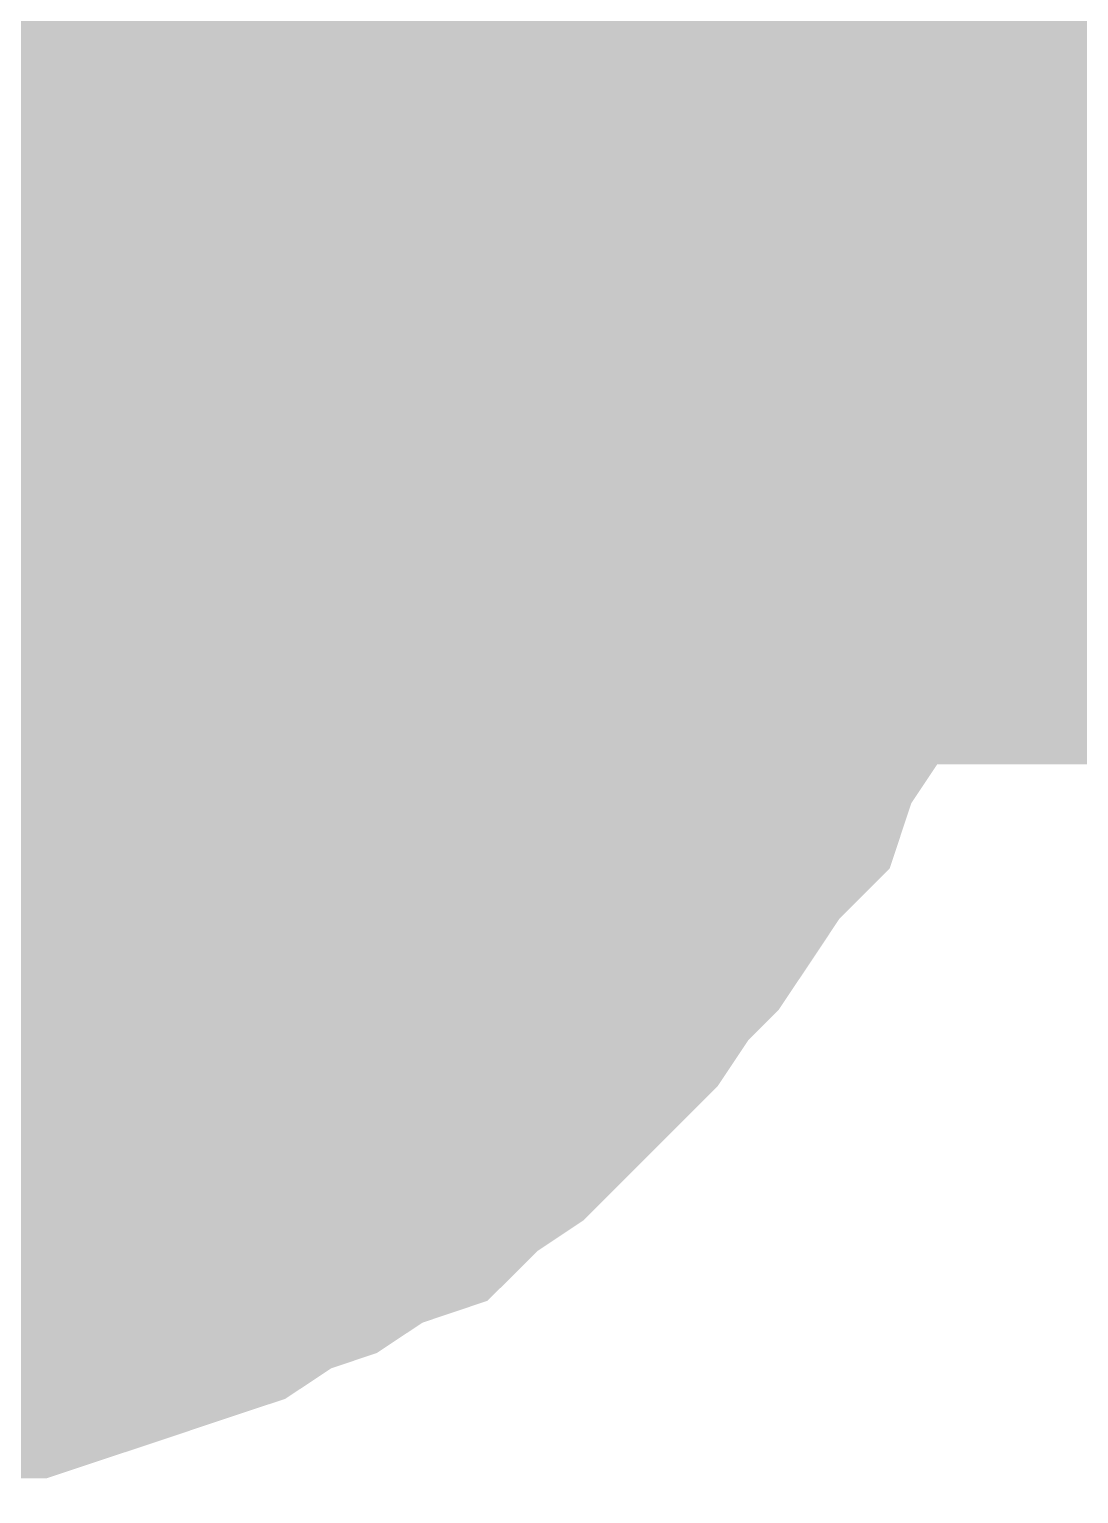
# Model space of a CAD drawing. Header units: inches. Extents: x 0 to 841, y 0 to 594.
# Drawn here: x 147.694 to 148.47, y 519.084 to 520.166 of the extents above; entities that cross this region are included whole.
import ezdxf

# ---------------------------------------------------------------- set-up
doc = ezdxf.new("R2010")
doc.units = ezdxf.units.IN
doc.layers.add('Sheet', color=255, linetype='Continuous')

msp = doc.modelspace()

# ---------------------------------------------------------------- linework, layer by layer
at = {"layer": 'Sheet'}
for points in [[(147.5253, 537.4927, 0.7493, 0.7493, 0), (147.5253, 532.4956, 0.7493, 0.7493, 0), (147.5253, 519.9971, 0.7493, 0.7493, 0)], [(147.9184, 520.3227, 0.2997, 0.2997, 0), (147.9296, 520.3003, 0.2997, 0.2997, 0), (147.9408, 520.2778, 0.2997, 0.2997, 0), (147.9633, 520.2553, 0.2997, 0.2997, 0), (147.9745, 520.2441, 0.2997, 0.2997, 0), (147.9857, 520.2216, 0.2997, 0.2997, 0), (147.9857, 520.1992, 0.2997, 0.2997, 0), (147.997, 520.1767, 0.2997, 0.2997, 0), (148.0082, 520.143, 0.2997, 0.2997, 0), (148.0194, 520.1206, 0.2997, 0.2997, 0), (148.0194, 520.0981, 0.2997, 0.2997, 0), (148.0194, 520.0757, 0.2997, 0.2997, 0), (148.0306, 520.0532, 0.2997, 0.2997, 0), (148.0306, 520.0195, 0.2997, 0.2997, 0), (148.0306, 519.9971, 0.2997, 0.2997, 0)], [(147.9184, 520.3227, 0.2997, 0.2997, 0), (147.9296, 520.3003, 0.2997, 0.2997, 0), (147.9408, 520.2778, 0.2997, 0.2997, 0), (147.9633, 520.2553, 0.2997, 0.2997, 0), (147.9745, 520.2441, 0.2997, 0.2997, 0), (147.9857, 520.2216, 0.2997, 0.2997, 0), (147.9857, 520.1992, 0.2997, 0.2997, 0), (147.997, 520.1767, 0.2997, 0.2997, 0), (148.0082, 520.143, 0.2997, 0.2997, 0), (148.0194, 520.1206, 0.2997, 0.2997, 0), (148.0194, 520.0981, 0.2997, 0.2997, 0), (148.0194, 520.0757, 0.2997, 0.2997, 0), (148.0306, 520.0532, 0.2997, 0.2997, 0), (148.0306, 520.0195, 0.2997, 0.2997, 0), (148.0306, 519.9971, 0.2997, 0.2997, 0)], [(147.9184, 520.3227, 0.2997, 0.2997, 0), (147.9296, 520.3003, 0.2997, 0.2997, 0), (147.9408, 520.2778, 0.2997, 0.2997, 0), (147.9633, 520.2553, 0.2997, 0.2997, 0), (147.9745, 520.2441, 0.2997, 0.2997, 0), (147.9857, 520.2216, 0.2997, 0.2997, 0), (147.9857, 520.1992, 0.2997, 0.2997, 0), (147.997, 520.1767, 0.2997, 0.2997, 0), (148.0082, 520.143, 0.2997, 0.2997, 0), (148.0194, 520.1206, 0.2997, 0.2997, 0), (148.0194, 520.0981, 0.2997, 0.2997, 0), (148.0194, 520.0757, 0.2997, 0.2997, 0), (148.0306, 520.0532, 0.2997, 0.2997, 0), (148.0306, 520.0195, 0.2997, 0.2997, 0), (148.0306, 519.9971, 0.2997, 0.2997, 0)], [(148.2103, 520.3227, 0.2997, 0.2997, 0), (148.2328, 520.289, 0.2997, 0.2997, 0), (148.244, 520.2553, 0.2997, 0.2997, 0), (148.2552, 520.2216, 0.2997, 0.2997, 0), (148.2664, 520.188, 0.2997, 0.2997, 0), (148.2777, 520.1543, 0.2997, 0.2997, 0), (148.2777, 520.1093, 0.2997, 0.2997, 0), (148.2889, 520.0757, 0.2997, 0.2997, 0), (148.2889, 520.0307, 0.2997, 0.2997, 0), (148.2889, 519.9971, 0.2997, 0.2997, 0)], [(148.2103, 520.3227, 0.2997, 0.2997, 0), (148.2328, 520.289, 0.2997, 0.2997, 0), (148.244, 520.2553, 0.2997, 0.2997, 0), (148.2552, 520.2216, 0.2997, 0.2997, 0), (148.2664, 520.188, 0.2997, 0.2997, 0), (148.2777, 520.1543, 0.2997, 0.2997, 0), (148.2777, 520.1093, 0.2997, 0.2997, 0), (148.2889, 520.0757, 0.2997, 0.2997, 0), (148.2889, 520.0307, 0.2997, 0.2997, 0), (148.2889, 519.9971, 0.2997, 0.2997, 0)], [(148.2103, 520.3227, 0.2997, 0.2997, 0), (148.2328, 520.289, 0.2997, 0.2997, 0), (148.244, 520.2553, 0.2997, 0.2997, 0), (148.2552, 520.2216, 0.2997, 0.2997, 0), (148.2664, 520.188, 0.2997, 0.2997, 0), (148.2777, 520.1543, 0.2997, 0.2997, 0), (148.2777, 520.1093, 0.2997, 0.2997, 0), (148.2889, 520.0757, 0.2997, 0.2997, 0), (148.2889, 520.0307, 0.2997, 0.2997, 0), (148.2889, 519.9971, 0.2997, 0.2997, 0)], [(148.2103, 520.3227, 0.2997, 0.2997, 0), (148.2328, 520.289, 0.2997, 0.2997, 0), (148.244, 520.2553, 0.2997, 0.2997, 0), (148.2552, 520.2216, 0.2997, 0.2997, 0), (148.2664, 520.188, 0.2997, 0.2997, 0), (148.2777, 520.1543, 0.2997, 0.2997, 0), (148.2777, 520.1093, 0.2997, 0.2997, 0), (148.2889, 520.0757, 0.2997, 0.2997, 0), (148.2889, 520.0307, 0.2997, 0.2997, 0), (148.2889, 519.9971, 0.2997, 0.2997, 0)], [(142.5173, 519.9971, 0.7493, 0.7493, 0), (147.5253, 519.9971, 0.7493, 0.7493, 0)], [(155.0262, 519.9971, 0.7493, 0.7493, 0), (147.5253, 519.9971, 0.7493, 0.7493, 0)], [(147.9857, 520.2216, 0.0991, 0.0991, 0), (147.9857, 520.1992, 0.0991, 0.0991, 0), (147.997, 520.1767, 0.0991, 0.0991, 0), (148.0082, 520.143, 0.0991, 0.0991, 0), (148.0194, 520.1206, 0.0991, 0.0991, 0), (148.0194, 520.0981, 0.0991, 0.0991, 0), (148.0194, 520.0757, 0.0991, 0.0991, 0), (148.0306, 520.0532, 0.0991, 0.0991, 0), (148.0306, 520.0195, 0.0991, 0.0991, 0), (148.0306, 519.9971, 0.0991, 0.0991, 0)], [(147.9857, 520.2216, 0.0991, 0.0991, 0), (147.9857, 520.1992, 0.0991, 0.0991, 0), (147.997, 520.1767, 0.0991, 0.0991, 0), (148.0082, 520.143, 0.0991, 0.0991, 0), (148.0194, 520.1206, 0.0991, 0.0991, 0), (148.0194, 520.0981, 0.0991, 0.0991, 0), (148.0194, 520.0757, 0.0991, 0.0991, 0), (148.0306, 520.0532, 0.0991, 0.0991, 0), (148.0306, 520.0195, 0.0991, 0.0991, 0), (148.0306, 519.9971, 0.0991, 0.0991, 0)], [(147.9857, 520.2216, 0.0991, 0.0991, 0), (147.9857, 520.1992, 0.0991, 0.0991, 0), (147.997, 520.1767, 0.0991, 0.0991, 0), (148.0082, 520.143, 0.0991, 0.0991, 0), (148.0194, 520.1206, 0.0991, 0.0991, 0), (148.0194, 520.0981, 0.0991, 0.0991, 0), (148.0194, 520.0757, 0.0991, 0.0991, 0), (148.0306, 520.0532, 0.0991, 0.0991, 0), (148.0306, 520.0195, 0.0991, 0.0991, 0), (148.0306, 519.9971, 0.0991, 0.0991, 0)], [(148.2552, 520.2216, 0.0991, 0.0991, 0), (148.2664, 520.188, 0.0991, 0.0991, 0), (148.2777, 520.1543, 0.0991, 0.0991, 0), (148.2777, 520.1093, 0.0991, 0.0991, 0), (148.2889, 520.0757, 0.0991, 0.0991, 0), (148.2889, 520.0307, 0.0991, 0.0991, 0), (148.2889, 519.9971, 0.0991, 0.0991, 0)], [(148.2552, 520.2216, 0.0991, 0.0991, 0), (148.2664, 520.188, 0.0991, 0.0991, 0), (148.2777, 520.1543, 0.0991, 0.0991, 0), (148.2777, 520.1093, 0.0991, 0.0991, 0), (148.2889, 520.0757, 0.0991, 0.0991, 0), (148.2889, 520.0307, 0.0991, 0.0991, 0), (148.2889, 519.9971, 0.0991, 0.0991, 0)], [(148.2552, 520.2216, 0.0991, 0.0991, 0), (148.2664, 520.188, 0.0991, 0.0991, 0), (148.2777, 520.1543, 0.0991, 0.0991, 0), (148.2777, 520.1093, 0.0991, 0.0991, 0), (148.2889, 520.0757, 0.0991, 0.0991, 0), (148.2889, 520.0307, 0.0991, 0.0991, 0), (148.2889, 519.9971, 0.0991, 0.0991, 0)], [(148.2552, 520.2216, 0.0991, 0.0991, 0), (148.2664, 520.188, 0.0991, 0.0991, 0), (148.2777, 520.1543, 0.0991, 0.0991, 0), (148.2777, 520.1093, 0.0991, 0.0991, 0), (148.2889, 520.0757, 0.0991, 0.0991, 0), (148.2889, 520.0307, 0.0991, 0.0991, 0), (148.2889, 519.9971, 0.0991, 0.0991, 0)], [(148.2889, 519.9971, 0.2997, 0.2997, 0), (148.2889, 519.9521, 0.2997, 0.2997, 0), (148.2889, 519.9184, 0.2997, 0.2997, 0), (148.2777, 519.8848, 0.2997, 0.2997, 0), (148.2777, 519.8398, 0.2997, 0.2997, 0), (148.2664, 519.8061, 0.2997, 0.2997, 0), (148.2552, 519.7725, 0.2997, 0.2997, 0), (148.244, 519.7275, 0.2997, 0.2997, 0), (148.2328, 519.6939, 0.2997, 0.2997, 0), (148.2103, 519.6602, 0.2997, 0.2997, 0), (148.1991, 519.6265, 0.2997, 0.2997, 0), (148.1766, 519.604, 0.2997, 0.2997, 0), (148.1542, 519.5703, 0.2997, 0.2997, 0), (148.1317, 519.5366, 0.2997, 0.2997, 0), (148.1092, 519.5142, 0.2997, 0.2997, 0), (148.0868, 519.4805, 0.2997, 0.2997, 0), (148.0643, 519.458, 0.2997, 0.2997, 0), (148.0419, 519.4356, 0.2997, 0.2997, 0), (148.0082, 519.4019, 0.2997, 0.2997, 0), (147.9745, 519.3794, 0.2997, 0.2997, 0), (147.952, 519.357, 0.2997, 0.2997, 0), (147.9184, 519.3457, 0.2997, 0.2997, 0), (147.8847, 519.3233, 0.2997, 0.2997, 0), (147.851, 519.312, 0.2997, 0.2997, 0), (147.8173, 519.2896, 0.2997, 0.2997, 0), (147.7836, 519.2784, 0.2997, 0.2997, 0), (147.7499, 519.2671, 0.2997, 0.2997, 0), (147.7162, 519.2559, 0.2997, 0.2997, 0), (147.6825, 519.2447, 0.2997, 0.2997, 0), (147.6376, 519.2447, 0.2997, 0.2997, 0), (147.6039, 519.2334, 0.2997, 0.2997, 0), (147.559, 519.2334, 0.2997, 0.2997, 0), (147.5253, 519.2334, 0.2997, 0.2997, 0)], [(148.2889, 519.9971, 0.2997, 0.2997, 0), (148.2889, 519.9521, 0.2997, 0.2997, 0), (148.2889, 519.9184, 0.2997, 0.2997, 0), (148.2777, 519.8848, 0.2997, 0.2997, 0), (148.2777, 519.8398, 0.2997, 0.2997, 0), (148.2664, 519.8061, 0.2997, 0.2997, 0), (148.2552, 519.7725, 0.2997, 0.2997, 0), (148.244, 519.7275, 0.2997, 0.2997, 0), (148.2328, 519.6939, 0.2997, 0.2997, 0), (148.2103, 519.6602, 0.2997, 0.2997, 0), (148.1991, 519.6265, 0.2997, 0.2997, 0), (148.1766, 519.604, 0.2997, 0.2997, 0), (148.1542, 519.5703, 0.2997, 0.2997, 0), (148.1317, 519.5366, 0.2997, 0.2997, 0), (148.1092, 519.5142, 0.2997, 0.2997, 0), (148.0868, 519.4805, 0.2997, 0.2997, 0), (148.0643, 519.458, 0.2997, 0.2997, 0), (148.0419, 519.4356, 0.2997, 0.2997, 0), (148.0082, 519.4019, 0.2997, 0.2997, 0), (147.9745, 519.3794, 0.2997, 0.2997, 0), (147.952, 519.357, 0.2997, 0.2997, 0), (147.9184, 519.3457, 0.2997, 0.2997, 0), (147.8847, 519.3233, 0.2997, 0.2997, 0), (147.851, 519.312, 0.2997, 0.2997, 0), (147.8173, 519.2896, 0.2997, 0.2997, 0), (147.7836, 519.2784, 0.2997, 0.2997, 0), (147.7499, 519.2671, 0.2997, 0.2997, 0), (147.7162, 519.2559, 0.2997, 0.2997, 0), (147.6825, 519.2447, 0.2997, 0.2997, 0), (147.6376, 519.2447, 0.2997, 0.2997, 0), (147.6039, 519.2334, 0.2997, 0.2997, 0), (147.559, 519.2334, 0.2997, 0.2997, 0), (147.5253, 519.2334, 0.2997, 0.2997, 0)], [(148.2889, 519.9971, 0.2997, 0.2997, 0), (148.2889, 519.9521, 0.2997, 0.2997, 0), (148.2889, 519.9184, 0.2997, 0.2997, 0), (148.2777, 519.8848, 0.2997, 0.2997, 0), (148.2777, 519.8398, 0.2997, 0.2997, 0), (148.2664, 519.8061, 0.2997, 0.2997, 0), (148.2552, 519.7725, 0.2997, 0.2997, 0), (148.244, 519.7275, 0.2997, 0.2997, 0), (148.2328, 519.6939, 0.2997, 0.2997, 0), (148.2103, 519.6602, 0.2997, 0.2997, 0), (148.1991, 519.6265, 0.2997, 0.2997, 0), (148.1766, 519.604, 0.2997, 0.2997, 0), (148.1542, 519.5703, 0.2997, 0.2997, 0), (148.1317, 519.5366, 0.2997, 0.2997, 0), (148.1092, 519.5142, 0.2997, 0.2997, 0), (148.0868, 519.4805, 0.2997, 0.2997, 0), (148.0643, 519.458, 0.2997, 0.2997, 0), (148.0419, 519.4356, 0.2997, 0.2997, 0), (148.0082, 519.4019, 0.2997, 0.2997, 0), (147.9745, 519.3794, 0.2997, 0.2997, 0), (147.952, 519.357, 0.2997, 0.2997, 0), (147.9184, 519.3457, 0.2997, 0.2997, 0), (147.8847, 519.3233, 0.2997, 0.2997, 0), (147.851, 519.312, 0.2997, 0.2997, 0), (147.8173, 519.2896, 0.2997, 0.2997, 0), (147.7836, 519.2784, 0.2997, 0.2997, 0), (147.7499, 519.2671, 0.2997, 0.2997, 0), (147.7162, 519.2559, 0.2997, 0.2997, 0), (147.6825, 519.2447, 0.2997, 0.2997, 0), (147.6376, 519.2447, 0.2997, 0.2997, 0), (147.6039, 519.2334, 0.2997, 0.2997, 0), (147.559, 519.2334, 0.2997, 0.2997, 0), (147.5253, 519.2334, 0.2997, 0.2997, 0)], [(148.2889, 519.9971, 0.2997, 0.2997, 0), (148.2889, 519.9521, 0.2997, 0.2997, 0), (148.2889, 519.9184, 0.2997, 0.2997, 0), (148.2777, 519.8848, 0.2997, 0.2997, 0), (148.2777, 519.8398, 0.2997, 0.2997, 0), (148.2664, 519.8061, 0.2997, 0.2997, 0), (148.2552, 519.7725, 0.2997, 0.2997, 0), (148.244, 519.7275, 0.2997, 0.2997, 0), (148.2328, 519.6939, 0.2997, 0.2997, 0), (148.2103, 519.6602, 0.2997, 0.2997, 0), (148.1991, 519.6265, 0.2997, 0.2997, 0), (148.1766, 519.604, 0.2997, 0.2997, 0), (148.1542, 519.5703, 0.2997, 0.2997, 0), (148.1317, 519.5366, 0.2997, 0.2997, 0), (148.1092, 519.5142, 0.2997, 0.2997, 0), (148.0868, 519.4805, 0.2997, 0.2997, 0), (148.0643, 519.458, 0.2997, 0.2997, 0), (148.0419, 519.4356, 0.2997, 0.2997, 0), (148.0082, 519.4019, 0.2997, 0.2997, 0), (147.9745, 519.3794, 0.2997, 0.2997, 0), (147.952, 519.357, 0.2997, 0.2997, 0), (147.9184, 519.3457, 0.2997, 0.2997, 0), (147.8847, 519.3233, 0.2997, 0.2997, 0), (147.851, 519.312, 0.2997, 0.2997, 0), (147.8173, 519.2896, 0.2997, 0.2997, 0), (147.7836, 519.2784, 0.2997, 0.2997, 0), (147.7499, 519.2671, 0.2997, 0.2997, 0), (147.7162, 519.2559, 0.2997, 0.2997, 0), (147.6825, 519.2447, 0.2997, 0.2997, 0), (147.6376, 519.2447, 0.2997, 0.2997, 0), (147.6039, 519.2334, 0.2997, 0.2997, 0), (147.559, 519.2334, 0.2997, 0.2997, 0), (147.5253, 519.2334, 0.2997, 0.2997, 0)], [(148.0306, 519.9971, 0.2997, 0.2997, 0), (148.0306, 519.9746, 0.2997, 0.2997, 0), (148.0306, 519.9409, 0.2997, 0.2997, 0), (148.0194, 519.9184, 0.2997, 0.2997, 0), (148.0194, 519.896, 0.2997, 0.2997, 0), (148.0194, 519.8735, 0.2997, 0.2997, 0), (148.0082, 519.8511, 0.2997, 0.2997, 0), (147.997, 519.8174, 0.2997, 0.2997, 0), (147.9857, 519.7949, 0.2997, 0.2997, 0), (147.9857, 519.7725, 0.2997, 0.2997, 0), (147.9745, 519.75, 0.2997, 0.2997, 0), (147.9633, 519.7388, 0.2997, 0.2997, 0), (147.9408, 519.7163, 0.2997, 0.2997, 0), (147.9296, 519.6939, 0.2997, 0.2997, 0), (147.9184, 519.6714, 0.2997, 0.2997, 0), (147.8959, 519.6602, 0.2997, 0.2997, 0), (147.8847, 519.6377, 0.2997, 0.2997, 0), (147.8622, 519.6265, 0.2997, 0.2997, 0), (147.851, 519.604, 0.2997, 0.2997, 0), (147.8285, 519.5928, 0.2997, 0.2997, 0), (147.8061, 519.5816, 0.2997, 0.2997, 0), (147.7836, 519.5591, 0.2997, 0.2997, 0), (147.7724, 519.5479, 0.2997, 0.2997, 0), (147.7499, 519.5366, 0.2997, 0.2997, 0), (147.7275, 519.5366, 0.2997, 0.2997, 0), (147.705, 519.5254, 0.2997, 0.2997, 0), (147.6713, 519.5142, 0.2997, 0.2997, 0), (147.6489, 519.5029, 0.2997, 0.2997, 0), (147.6264, 519.5029, 0.2997, 0.2997, 0), (147.6039, 519.5029, 0.2997, 0.2997, 0), (147.5815, 519.4917, 0.2997, 0.2997, 0), (147.5478, 519.4917, 0.2997, 0.2997, 0), (147.5253, 519.4917, 0.2997, 0.2997, 0)], [(148.0306, 519.9971, 0.2997, 0.2997, 0), (148.0306, 519.9746, 0.2997, 0.2997, 0), (148.0306, 519.9409, 0.2997, 0.2997, 0), (148.0194, 519.9184, 0.2997, 0.2997, 0), (148.0194, 519.896, 0.2997, 0.2997, 0), (148.0194, 519.8735, 0.2997, 0.2997, 0), (148.0082, 519.8511, 0.2997, 0.2997, 0), (147.997, 519.8174, 0.2997, 0.2997, 0), (147.9857, 519.7949, 0.2997, 0.2997, 0), (147.9857, 519.7725, 0.2997, 0.2997, 0), (147.9745, 519.75, 0.2997, 0.2997, 0), (147.9633, 519.7388, 0.2997, 0.2997, 0), (147.9408, 519.7163, 0.2997, 0.2997, 0), (147.9296, 519.6939, 0.2997, 0.2997, 0), (147.9184, 519.6714, 0.2997, 0.2997, 0), (147.8959, 519.6602, 0.2997, 0.2997, 0), (147.8847, 519.6377, 0.2997, 0.2997, 0), (147.8622, 519.6265, 0.2997, 0.2997, 0), (147.851, 519.604, 0.2997, 0.2997, 0), (147.8285, 519.5928, 0.2997, 0.2997, 0), (147.8061, 519.5816, 0.2997, 0.2997, 0), (147.7836, 519.5591, 0.2997, 0.2997, 0), (147.7724, 519.5479, 0.2997, 0.2997, 0), (147.7499, 519.5366, 0.2997, 0.2997, 0), (147.7275, 519.5366, 0.2997, 0.2997, 0), (147.705, 519.5254, 0.2997, 0.2997, 0), (147.6713, 519.5142, 0.2997, 0.2997, 0), (147.6489, 519.5029, 0.2997, 0.2997, 0), (147.6264, 519.5029, 0.2997, 0.2997, 0), (147.6039, 519.5029, 0.2997, 0.2997, 0), (147.5815, 519.4917, 0.2997, 0.2997, 0), (147.5478, 519.4917, 0.2997, 0.2997, 0), (147.5253, 519.4917, 0.2997, 0.2997, 0)], [(148.0306, 519.9971, 0.2997, 0.2997, 0), (148.0306, 519.9746, 0.2997, 0.2997, 0), (148.0306, 519.9409, 0.2997, 0.2997, 0), (148.0194, 519.9184, 0.2997, 0.2997, 0), (148.0194, 519.896, 0.2997, 0.2997, 0), (148.0194, 519.8735, 0.2997, 0.2997, 0), (148.0082, 519.8511, 0.2997, 0.2997, 0), (147.997, 519.8174, 0.2997, 0.2997, 0), (147.9857, 519.7949, 0.2997, 0.2997, 0), (147.9857, 519.7725, 0.2997, 0.2997, 0), (147.9745, 519.75, 0.2997, 0.2997, 0), (147.9633, 519.7388, 0.2997, 0.2997, 0), (147.9408, 519.7163, 0.2997, 0.2997, 0), (147.9296, 519.6939, 0.2997, 0.2997, 0), (147.9184, 519.6714, 0.2997, 0.2997, 0), (147.8959, 519.6602, 0.2997, 0.2997, 0), (147.8847, 519.6377, 0.2997, 0.2997, 0), (147.8622, 519.6265, 0.2997, 0.2997, 0), (147.851, 519.604, 0.2997, 0.2997, 0), (147.8285, 519.5928, 0.2997, 0.2997, 0), (147.8061, 519.5816, 0.2997, 0.2997, 0), (147.7836, 519.5591, 0.2997, 0.2997, 0), (147.7724, 519.5479, 0.2997, 0.2997, 0), (147.7499, 519.5366, 0.2997, 0.2997, 0), (147.7275, 519.5366, 0.2997, 0.2997, 0), (147.705, 519.5254, 0.2997, 0.2997, 0), (147.6713, 519.5142, 0.2997, 0.2997, 0), (147.6489, 519.5029, 0.2997, 0.2997, 0), (147.6264, 519.5029, 0.2997, 0.2997, 0), (147.6039, 519.5029, 0.2997, 0.2997, 0), (147.5815, 519.4917, 0.2997, 0.2997, 0), (147.5478, 519.4917, 0.2997, 0.2997, 0), (147.5253, 519.4917, 0.2997, 0.2997, 0)], [(148.0306, 519.9971, 0.2997, 0.2997, 0), (148.0306, 519.9971, 0.2997, 0.2997, 0), (148.0306, 519.9971, 0.2997, 0.2997, 0), (148.0306, 519.9971, 0.2997, 0.2997, 0), (148.0306, 519.9971, 0.2997, 0.2997, 0), (148.0306, 519.9971, 0.2997, 0.2997, 0), (148.0306, 519.9971, 0.2997, 0.2997, 0), (148.0306, 519.9971, 0.2997, 0.2997, 0), (148.0306, 519.9971, 0.2997, 0.2997, 0), (148.0306, 519.9971, 0.2997, 0.2997, 0), (148.0306, 519.9971, 0.2997, 0.2997, 0), (148.0306, 519.9971, 0.2997, 0.2997, 0), (148.0306, 519.9971, 0.2997, 0.2997, 0), (148.0306, 519.9971, 0.2997, 0.2997, 0), (148.0306, 519.9971, 0.2997, 0.2997, 0), (148.0306, 519.9971, 0.2997, 0.2997, 0), (148.0306, 519.9971, 0.2997, 0.2997, 0), (148.0306, 519.9971, 0.2997, 0.2997, 0), (148.0306, 519.9971, 0.2997, 0.2997, 0), (148.0306, 519.9971, 0.2997, 0.2997, 0), (148.0306, 519.9971, 0.2997, 0.2997, 0), (148.0306, 519.9971, 0.2997, 0.2997, 0), (148.0306, 519.9971, 0.2997, 0.2997, 0), (148.0306, 519.9971, 0.2997, 0.2997, 0), (148.0306, 519.9971, 0.2997, 0.2997, 0), (148.0306, 519.9971, 0.2997, 0.2997, 0), (148.0306, 519.9971, 0.2997, 0.2997, 0), (148.0306, 519.9971, 0.2997, 0.2997, 0), (148.0306, 519.9971, 0.2997, 0.2997, 0), (148.0306, 519.9971, 0.2997, 0.2997, 0), (148.0306, 519.9971, 0.2997, 0.2997, 0), (148.0306, 519.9971, 0.2997, 0.2997, 0), (148.0306, 519.9971, 0.2997, 0.2997, 0)], [(148.0306, 519.9971, 0.2997, 0.2997, 0), (148.0306, 519.9971, 0.2997, 0.2997, 0)], [(148.0306, 519.9971, 0.2997, 0.2997, 0), (148.0306, 519.9971, 0.2997, 0.2997, 0), (148.0306, 519.9971, 0.2997, 0.2997, 0), (148.0306, 519.9971, 0.2997, 0.2997, 0), (148.0306, 519.9971, 0.2997, 0.2997, 0), (148.0306, 519.9971, 0.2997, 0.2997, 0), (148.0306, 519.9971, 0.2997, 0.2997, 0), (148.0306, 519.9971, 0.2997, 0.2997, 0), (148.0306, 519.9971, 0.2997, 0.2997, 0), (148.0306, 519.9971, 0.2997, 0.2997, 0), (148.0306, 519.9971, 0.2997, 0.2997, 0), (148.0306, 519.9971, 0.2997, 0.2997, 0), (148.0306, 519.9971, 0.2997, 0.2997, 0), (148.0306, 519.9971, 0.2997, 0.2997, 0), (148.0306, 519.9971, 0.2997, 0.2997, 0), (148.0306, 519.9971, 0.2997, 0.2997, 0), (148.0306, 519.9971, 0.2997, 0.2997, 0), (148.0306, 519.9971, 0.2997, 0.2997, 0), (148.0306, 519.9971, 0.2997, 0.2997, 0), (148.0306, 519.9971, 0.2997, 0.2997, 0), (148.0306, 519.9971, 0.2997, 0.2997, 0), (148.0306, 519.9971, 0.2997, 0.2997, 0), (148.0306, 519.9971, 0.2997, 0.2997, 0), (148.0306, 519.9971, 0.2997, 0.2997, 0), (148.0306, 519.9971, 0.2997, 0.2997, 0), (148.0306, 519.9971, 0.2997, 0.2997, 0), (148.0306, 519.9971, 0.2997, 0.2997, 0), (148.0306, 519.9971, 0.2997, 0.2997, 0), (148.0306, 519.9971, 0.2997, 0.2997, 0), (148.0306, 519.9971, 0.2997, 0.2997, 0), (148.0306, 519.9971, 0.2997, 0.2997, 0), (148.0306, 519.9971, 0.2997, 0.2997, 0), (148.0306, 519.9971, 0.2997, 0.2997, 0)], [(148.0306, 519.9971, 0.2997, 0.2997, 0), (148.0306, 519.9971, 0.2997, 0.2997, 0)], [(148.0306, 519.9971, 0.2997, 0.2997, 0), (148.0306, 519.9971, 0.2997, 0.2997, 0), (148.0306, 519.9971, 0.2997, 0.2997, 0), (148.0306, 519.9971, 0.2997, 0.2997, 0), (148.0306, 519.9971, 0.2997, 0.2997, 0), (148.0306, 519.9971, 0.2997, 0.2997, 0), (148.0306, 519.9971, 0.2997, 0.2997, 0), (148.0306, 519.9971, 0.2997, 0.2997, 0), (148.0306, 519.9971, 0.2997, 0.2997, 0), (148.0306, 519.9971, 0.2997, 0.2997, 0), (148.0306, 519.9971, 0.2997, 0.2997, 0), (148.0306, 519.9971, 0.2997, 0.2997, 0), (148.0306, 519.9971, 0.2997, 0.2997, 0), (148.0306, 519.9971, 0.2997, 0.2997, 0), (148.0306, 519.9971, 0.2997, 0.2997, 0), (148.0306, 519.9971, 0.2997, 0.2997, 0), (148.0306, 519.9971, 0.2997, 0.2997, 0), (148.0306, 519.9971, 0.2997, 0.2997, 0), (148.0306, 519.9971, 0.2997, 0.2997, 0), (148.0306, 519.9971, 0.2997, 0.2997, 0), (148.0306, 519.9971, 0.2997, 0.2997, 0), (148.0306, 519.9971, 0.2997, 0.2997, 0), (148.0306, 519.9971, 0.2997, 0.2997, 0), (148.0306, 519.9971, 0.2997, 0.2997, 0), (148.0306, 519.9971, 0.2997, 0.2997, 0), (148.0306, 519.9971, 0.2997, 0.2997, 0), (148.0306, 519.9971, 0.2997, 0.2997, 0), (148.0306, 519.9971, 0.2997, 0.2997, 0), (148.0306, 519.9971, 0.2997, 0.2997, 0), (148.0306, 519.9971, 0.2997, 0.2997, 0), (148.0306, 519.9971, 0.2997, 0.2997, 0), (148.0306, 519.9971, 0.2997, 0.2997, 0), (148.0306, 519.9971, 0.2997, 0.2997, 0)], [(148.0306, 519.9971, 0.2997, 0.2997, 0), (148.0306, 519.9971, 0.2997, 0.2997, 0)], [(148.2889, 519.9971, 0.2997, 0.2997, 0), (148.2889, 519.9971, 0.2997, 0.2997, 0), (148.2889, 519.9971, 0.2997, 0.2997, 0), (148.2889, 519.9971, 0.2997, 0.2997, 0), (148.2889, 519.9971, 0.2997, 0.2997, 0), (148.2889, 519.9971, 0.2997, 0.2997, 0), (148.2889, 519.9971, 0.2997, 0.2997, 0), (148.2889, 519.9971, 0.2997, 0.2997, 0), (148.2889, 519.9971, 0.2997, 0.2997, 0), (148.2889, 519.9971, 0.2997, 0.2997, 0), (148.2889, 519.9971, 0.2997, 0.2997, 0), (148.2889, 519.9971, 0.2997, 0.2997, 0), (148.2889, 519.9971, 0.2997, 0.2997, 0), (148.2889, 519.9971, 0.2997, 0.2997, 0), (148.2889, 519.9971, 0.2997, 0.2997, 0), (148.2889, 519.9971, 0.2997, 0.2997, 0), (148.2889, 519.9971, 0.2997, 0.2997, 0), (148.2889, 519.9971, 0.2997, 0.2997, 0), (148.2889, 519.9971, 0.2997, 0.2997, 0), (148.2889, 519.9971, 0.2997, 0.2997, 0), (148.2889, 519.9971, 0.2997, 0.2997, 0), (148.2889, 519.9971, 0.2997, 0.2997, 0), (148.2889, 519.9971, 0.2997, 0.2997, 0), (148.2889, 519.9971, 0.2997, 0.2997, 0), (148.2889, 519.9971, 0.2997, 0.2997, 0), (148.2889, 519.9971, 0.2997, 0.2997, 0), (148.2889, 519.9971, 0.2997, 0.2997, 0), (148.2889, 519.9971, 0.2997, 0.2997, 0), (148.2889, 519.9971, 0.2997, 0.2997, 0), (148.2889, 519.9971, 0.2997, 0.2997, 0), (148.2889, 519.9971, 0.2997, 0.2997, 0), (148.2889, 519.9971, 0.2997, 0.2997, 0), (148.2889, 519.9971, 0.2997, 0.2997, 0)], [(148.2889, 519.9971, 0.2997, 0.2997, 0), (148.2889, 519.9971, 0.2997, 0.2997, 0)], [(148.2889, 519.9971, 0.2997, 0.2997, 0), (148.2889, 519.9971, 0.2997, 0.2997, 0), (148.2889, 519.9971, 0.2997, 0.2997, 0), (148.2889, 519.9971, 0.2997, 0.2997, 0), (148.2889, 519.9971, 0.2997, 0.2997, 0), (148.2889, 519.9971, 0.2997, 0.2997, 0), (148.2889, 519.9971, 0.2997, 0.2997, 0), (148.2889, 519.9971, 0.2997, 0.2997, 0), (148.2889, 519.9971, 0.2997, 0.2997, 0), (148.2889, 519.9971, 0.2997, 0.2997, 0), (148.2889, 519.9971, 0.2997, 0.2997, 0), (148.2889, 519.9971, 0.2997, 0.2997, 0), (148.2889, 519.9971, 0.2997, 0.2997, 0), (148.2889, 519.9971, 0.2997, 0.2997, 0), (148.2889, 519.9971, 0.2997, 0.2997, 0), (148.2889, 519.9971, 0.2997, 0.2997, 0), (148.2889, 519.9971, 0.2997, 0.2997, 0), (148.2889, 519.9971, 0.2997, 0.2997, 0), (148.2889, 519.9971, 0.2997, 0.2997, 0), (148.2889, 519.9971, 0.2997, 0.2997, 0), (148.2889, 519.9971, 0.2997, 0.2997, 0), (148.2889, 519.9971, 0.2997, 0.2997, 0), (148.2889, 519.9971, 0.2997, 0.2997, 0), (148.2889, 519.9971, 0.2997, 0.2997, 0), (148.2889, 519.9971, 0.2997, 0.2997, 0), (148.2889, 519.9971, 0.2997, 0.2997, 0), (148.2889, 519.9971, 0.2997, 0.2997, 0), (148.2889, 519.9971, 0.2997, 0.2997, 0), (148.2889, 519.9971, 0.2997, 0.2997, 0), (148.2889, 519.9971, 0.2997, 0.2997, 0), (148.2889, 519.9971, 0.2997, 0.2997, 0), (148.2889, 519.9971, 0.2997, 0.2997, 0), (148.2889, 519.9971, 0.2997, 0.2997, 0)], [(148.2889, 519.9971, 0.2997, 0.2997, 0), (148.2889, 519.9971, 0.2997, 0.2997, 0)], [(148.2889, 519.9971, 0.2997, 0.2997, 0), (148.2889, 519.9971, 0.2997, 0.2997, 0), (148.2889, 519.9971, 0.2997, 0.2997, 0), (148.2889, 519.9971, 0.2997, 0.2997, 0), (148.2889, 519.9971, 0.2997, 0.2997, 0), (148.2889, 519.9971, 0.2997, 0.2997, 0), (148.2889, 519.9971, 0.2997, 0.2997, 0), (148.2889, 519.9971, 0.2997, 0.2997, 0), (148.2889, 519.9971, 0.2997, 0.2997, 0), (148.2889, 519.9971, 0.2997, 0.2997, 0), (148.2889, 519.9971, 0.2997, 0.2997, 0), (148.2889, 519.9971, 0.2997, 0.2997, 0), (148.2889, 519.9971, 0.2997, 0.2997, 0), (148.2889, 519.9971, 0.2997, 0.2997, 0), (148.2889, 519.9971, 0.2997, 0.2997, 0), (148.2889, 519.9971, 0.2997, 0.2997, 0), (148.2889, 519.9971, 0.2997, 0.2997, 0), (148.2889, 519.9971, 0.2997, 0.2997, 0), (148.2889, 519.9971, 0.2997, 0.2997, 0), (148.2889, 519.9971, 0.2997, 0.2997, 0), (148.2889, 519.9971, 0.2997, 0.2997, 0), (148.2889, 519.9971, 0.2997, 0.2997, 0), (148.2889, 519.9971, 0.2997, 0.2997, 0), (148.2889, 519.9971, 0.2997, 0.2997, 0), (148.2889, 519.9971, 0.2997, 0.2997, 0), (148.2889, 519.9971, 0.2997, 0.2997, 0), (148.2889, 519.9971, 0.2997, 0.2997, 0), (148.2889, 519.9971, 0.2997, 0.2997, 0), (148.2889, 519.9971, 0.2997, 0.2997, 0), (148.2889, 519.9971, 0.2997, 0.2997, 0), (148.2889, 519.9971, 0.2997, 0.2997, 0), (148.2889, 519.9971, 0.2997, 0.2997, 0), (148.2889, 519.9971, 0.2997, 0.2997, 0)], [(148.2889, 519.9971, 0.2997, 0.2997, 0), (148.2889, 519.9971, 0.2997, 0.2997, 0)], [(148.2889, 519.9971, 0.2997, 0.2997, 0), (148.2889, 519.9971, 0.2997, 0.2997, 0), (148.2889, 519.9971, 0.2997, 0.2997, 0), (148.2889, 519.9971, 0.2997, 0.2997, 0), (148.2889, 519.9971, 0.2997, 0.2997, 0), (148.2889, 519.9971, 0.2997, 0.2997, 0), (148.2889, 519.9971, 0.2997, 0.2997, 0), (148.2889, 519.9971, 0.2997, 0.2997, 0), (148.2889, 519.9971, 0.2997, 0.2997, 0), (148.2889, 519.9971, 0.2997, 0.2997, 0), (148.2889, 519.9971, 0.2997, 0.2997, 0), (148.2889, 519.9971, 0.2997, 0.2997, 0), (148.2889, 519.9971, 0.2997, 0.2997, 0), (148.2889, 519.9971, 0.2997, 0.2997, 0), (148.2889, 519.9971, 0.2997, 0.2997, 0), (148.2889, 519.9971, 0.2997, 0.2997, 0), (148.2889, 519.9971, 0.2997, 0.2997, 0), (148.2889, 519.9971, 0.2997, 0.2997, 0), (148.2889, 519.9971, 0.2997, 0.2997, 0), (148.2889, 519.9971, 0.2997, 0.2997, 0), (148.2889, 519.9971, 0.2997, 0.2997, 0), (148.2889, 519.9971, 0.2997, 0.2997, 0), (148.2889, 519.9971, 0.2997, 0.2997, 0), (148.2889, 519.9971, 0.2997, 0.2997, 0), (148.2889, 519.9971, 0.2997, 0.2997, 0), (148.2889, 519.9971, 0.2997, 0.2997, 0), (148.2889, 519.9971, 0.2997, 0.2997, 0), (148.2889, 519.9971, 0.2997, 0.2997, 0), (148.2889, 519.9971, 0.2997, 0.2997, 0), (148.2889, 519.9971, 0.2997, 0.2997, 0), (148.2889, 519.9971, 0.2997, 0.2997, 0), (148.2889, 519.9971, 0.2997, 0.2997, 0), (148.2889, 519.9971, 0.2997, 0.2997, 0)], [(148.2889, 519.9971, 0.2997, 0.2997, 0), (148.2889, 519.9971, 0.2997, 0.2997, 0)], [(148.0306, 519.9971, 0.0991, 0.0991, 0), (148.0306, 519.9746, 0.0991, 0.0991, 0), (148.0306, 519.9409, 0.0991, 0.0991, 0), (148.0194, 519.9184, 0.0991, 0.0991, 0), (148.0194, 519.896, 0.0991, 0.0991, 0), (148.0194, 519.8735, 0.0991, 0.0991, 0), (148.0082, 519.8511, 0.0991, 0.0991, 0), (147.997, 519.8174, 0.0991, 0.0991, 0), (147.9857, 519.7949, 0.0991, 0.0991, 0), (147.9857, 519.7725, 0.0991, 0.0991, 0), (147.9745, 519.75, 0.0991, 0.0991, 0), (147.9633, 519.7388, 0.0991, 0.0991, 0), (147.9408, 519.7163, 0.0991, 0.0991, 0), (147.9296, 519.6939, 0.0991, 0.0991, 0), (147.9184, 519.6714, 0.0991, 0.0991, 0), (147.8959, 519.6602, 0.0991, 0.0991, 0), (147.8847, 519.6377, 0.0991, 0.0991, 0), (147.8622, 519.6265, 0.0991, 0.0991, 0), (147.851, 519.604, 0.0991, 0.0991, 0), (147.8285, 519.5928, 0.0991, 0.0991, 0), (147.8061, 519.5816, 0.0991, 0.0991, 0), (147.7836, 519.5591, 0.0991, 0.0991, 0), (147.7724, 519.5479, 0.0991, 0.0991, 0), (147.7499, 519.5366, 0.0991, 0.0991, 0), (147.7275, 519.5366, 0.0991, 0.0991, 0), (147.705, 519.5254, 0.0991, 0.0991, 0), (147.6713, 519.5142, 0.0991, 0.0991, 0), (147.6489, 519.5029, 0.0991, 0.0991, 0), (147.6264, 519.5029, 0.0991, 0.0991, 0)], [(148.0306, 519.9971, 0.0991, 0.0991, 0), (148.0306, 519.9746, 0.0991, 0.0991, 0), (148.0306, 519.9409, 0.0991, 0.0991, 0), (148.0194, 519.9184, 0.0991, 0.0991, 0), (148.0194, 519.896, 0.0991, 0.0991, 0), (148.0194, 519.8735, 0.0991, 0.0991, 0), (148.0082, 519.8511, 0.0991, 0.0991, 0), (147.997, 519.8174, 0.0991, 0.0991, 0), (147.9857, 519.7949, 0.0991, 0.0991, 0), (147.9857, 519.7725, 0.0991, 0.0991, 0), (147.9745, 519.75, 0.0991, 0.0991, 0), (147.9633, 519.7388, 0.0991, 0.0991, 0), (147.9408, 519.7163, 0.0991, 0.0991, 0), (147.9296, 519.6939, 0.0991, 0.0991, 0), (147.9184, 519.6714, 0.0991, 0.0991, 0), (147.8959, 519.6602, 0.0991, 0.0991, 0), (147.8847, 519.6377, 0.0991, 0.0991, 0), (147.8622, 519.6265, 0.0991, 0.0991, 0), (147.851, 519.604, 0.0991, 0.0991, 0), (147.8285, 519.5928, 0.0991, 0.0991, 0), (147.8061, 519.5816, 0.0991, 0.0991, 0), (147.7836, 519.5591, 0.0991, 0.0991, 0), (147.7724, 519.5479, 0.0991, 0.0991, 0), (147.7499, 519.5366, 0.0991, 0.0991, 0), (147.7275, 519.5366, 0.0991, 0.0991, 0), (147.705, 519.5254, 0.0991, 0.0991, 0), (147.6713, 519.5142, 0.0991, 0.0991, 0), (147.6489, 519.5029, 0.0991, 0.0991, 0), (147.6264, 519.5029, 0.0991, 0.0991, 0)], [(148.0306, 519.9971, 0.0991, 0.0991, 0), (148.0306, 519.9746, 0.0991, 0.0991, 0), (148.0306, 519.9409, 0.0991, 0.0991, 0), (148.0194, 519.9184, 0.0991, 0.0991, 0), (148.0194, 519.896, 0.0991, 0.0991, 0), (148.0194, 519.8735, 0.0991, 0.0991, 0), (148.0082, 519.8511, 0.0991, 0.0991, 0), (147.997, 519.8174, 0.0991, 0.0991, 0), (147.9857, 519.7949, 0.0991, 0.0991, 0), (147.9857, 519.7725, 0.0991, 0.0991, 0), (147.9745, 519.75, 0.0991, 0.0991, 0), (147.9633, 519.7388, 0.0991, 0.0991, 0), (147.9408, 519.7163, 0.0991, 0.0991, 0), (147.9296, 519.6939, 0.0991, 0.0991, 0), (147.9184, 519.6714, 0.0991, 0.0991, 0), (147.8959, 519.6602, 0.0991, 0.0991, 0), (147.8847, 519.6377, 0.0991, 0.0991, 0), (147.8622, 519.6265, 0.0991, 0.0991, 0), (147.851, 519.604, 0.0991, 0.0991, 0), (147.8285, 519.5928, 0.0991, 0.0991, 0), (147.8061, 519.5816, 0.0991, 0.0991, 0), (147.7836, 519.5591, 0.0991, 0.0991, 0), (147.7724, 519.5479, 0.0991, 0.0991, 0), (147.7499, 519.5366, 0.0991, 0.0991, 0), (147.7275, 519.5366, 0.0991, 0.0991, 0), (147.705, 519.5254, 0.0991, 0.0991, 0), (147.6713, 519.5142, 0.0991, 0.0991, 0), (147.6489, 519.5029, 0.0991, 0.0991, 0), (147.6264, 519.5029, 0.0991, 0.0991, 0)], [(148.2889, 519.9971, 0.0991, 0.0991, 0), (148.2889, 519.9521, 0.0991, 0.0991, 0), (148.2889, 519.9184, 0.0991, 0.0991, 0), (148.2777, 519.8848, 0.0991, 0.0991, 0), (148.2777, 519.8398, 0.0991, 0.0991, 0), (148.2664, 519.8061, 0.0991, 0.0991, 0), (148.2552, 519.7725, 0.0991, 0.0991, 0), (148.244, 519.7275, 0.0991, 0.0991, 0), (148.2328, 519.6939, 0.0991, 0.0991, 0), (148.2103, 519.6602, 0.0991, 0.0991, 0), (148.1991, 519.6265, 0.0991, 0.0991, 0), (148.1766, 519.604, 0.0991, 0.0991, 0), (148.1542, 519.5703, 0.0991, 0.0991, 0), (148.1317, 519.5366, 0.0991, 0.0991, 0), (148.1092, 519.5142, 0.0991, 0.0991, 0), (148.0868, 519.4805, 0.0991, 0.0991, 0), (148.0643, 519.458, 0.0991, 0.0991, 0), (148.0419, 519.4356, 0.0991, 0.0991, 0), (148.0082, 519.4019, 0.0991, 0.0991, 0), (147.9745, 519.3794, 0.0991, 0.0991, 0), (147.952, 519.357, 0.0991, 0.0991, 0), (147.9184, 519.3457, 0.0991, 0.0991, 0), (147.8847, 519.3233, 0.0991, 0.0991, 0), (147.851, 519.312, 0.0991, 0.0991, 0), (147.8173, 519.2896, 0.0991, 0.0991, 0), (147.7836, 519.2784, 0.0991, 0.0991, 0), (147.7499, 519.2671, 0.0991, 0.0991, 0), (147.7162, 519.2559, 0.0991, 0.0991, 0), (147.6825, 519.2447, 0.0991, 0.0991, 0), (147.6376, 519.2447, 0.0991, 0.0991, 0)], [(148.2889, 519.9971, 0.0991, 0.0991, 0), (148.2889, 519.9521, 0.0991, 0.0991, 0), (148.2889, 519.9184, 0.0991, 0.0991, 0), (148.2777, 519.8848, 0.0991, 0.0991, 0), (148.2777, 519.8398, 0.0991, 0.0991, 0), (148.2664, 519.8061, 0.0991, 0.0991, 0), (148.2552, 519.7725, 0.0991, 0.0991, 0), (148.244, 519.7275, 0.0991, 0.0991, 0), (148.2328, 519.6939, 0.0991, 0.0991, 0), (148.2103, 519.6602, 0.0991, 0.0991, 0), (148.1991, 519.6265, 0.0991, 0.0991, 0), (148.1766, 519.604, 0.0991, 0.0991, 0), (148.1542, 519.5703, 0.0991, 0.0991, 0), (148.1317, 519.5366, 0.0991, 0.0991, 0), (148.1092, 519.5142, 0.0991, 0.0991, 0), (148.0868, 519.4805, 0.0991, 0.0991, 0), (148.0643, 519.458, 0.0991, 0.0991, 0), (148.0419, 519.4356, 0.0991, 0.0991, 0), (148.0082, 519.4019, 0.0991, 0.0991, 0), (147.9745, 519.3794, 0.0991, 0.0991, 0), (147.952, 519.357, 0.0991, 0.0991, 0), (147.9184, 519.3457, 0.0991, 0.0991, 0), (147.8847, 519.3233, 0.0991, 0.0991, 0), (147.851, 519.312, 0.0991, 0.0991, 0), (147.8173, 519.2896, 0.0991, 0.0991, 0), (147.7836, 519.2784, 0.0991, 0.0991, 0), (147.7499, 519.2671, 0.0991, 0.0991, 0), (147.7162, 519.2559, 0.0991, 0.0991, 0), (147.6825, 519.2447, 0.0991, 0.0991, 0), (147.6376, 519.2447, 0.0991, 0.0991, 0)], [(148.2889, 519.9971, 0.0991, 0.0991, 0), (148.2889, 519.9521, 0.0991, 0.0991, 0), (148.2889, 519.9184, 0.0991, 0.0991, 0), (148.2777, 519.8848, 0.0991, 0.0991, 0), (148.2777, 519.8398, 0.0991, 0.0991, 0), (148.2664, 519.8061, 0.0991, 0.0991, 0), (148.2552, 519.7725, 0.0991, 0.0991, 0), (148.244, 519.7275, 0.0991, 0.0991, 0), (148.2328, 519.6939, 0.0991, 0.0991, 0), (148.2103, 519.6602, 0.0991, 0.0991, 0), (148.1991, 519.6265, 0.0991, 0.0991, 0), (148.1766, 519.604, 0.0991, 0.0991, 0), (148.1542, 519.5703, 0.0991, 0.0991, 0), (148.1317, 519.5366, 0.0991, 0.0991, 0), (148.1092, 519.5142, 0.0991, 0.0991, 0), (148.0868, 519.4805, 0.0991, 0.0991, 0), (148.0643, 519.458, 0.0991, 0.0991, 0), (148.0419, 519.4356, 0.0991, 0.0991, 0), (148.0082, 519.4019, 0.0991, 0.0991, 0), (147.9745, 519.3794, 0.0991, 0.0991, 0), (147.952, 519.357, 0.0991, 0.0991, 0), (147.9184, 519.3457, 0.0991, 0.0991, 0), (147.8847, 519.3233, 0.0991, 0.0991, 0), (147.851, 519.312, 0.0991, 0.0991, 0), (147.8173, 519.2896, 0.0991, 0.0991, 0), (147.7836, 519.2784, 0.0991, 0.0991, 0), (147.7499, 519.2671, 0.0991, 0.0991, 0), (147.7162, 519.2559, 0.0991, 0.0991, 0), (147.6825, 519.2447, 0.0991, 0.0991, 0), (147.6376, 519.2447, 0.0991, 0.0991, 0)], [(148.2889, 519.9971, 0.0991, 0.0991, 0), (148.2889, 519.9521, 0.0991, 0.0991, 0), (148.2889, 519.9184, 0.0991, 0.0991, 0), (148.2777, 519.8848, 0.0991, 0.0991, 0), (148.2777, 519.8398, 0.0991, 0.0991, 0), (148.2664, 519.8061, 0.0991, 0.0991, 0), (148.2552, 519.7725, 0.0991, 0.0991, 0), (148.244, 519.7275, 0.0991, 0.0991, 0), (148.2328, 519.6939, 0.0991, 0.0991, 0), (148.2103, 519.6602, 0.0991, 0.0991, 0), (148.1991, 519.6265, 0.0991, 0.0991, 0), (148.1766, 519.604, 0.0991, 0.0991, 0), (148.1542, 519.5703, 0.0991, 0.0991, 0), (148.1317, 519.5366, 0.0991, 0.0991, 0), (148.1092, 519.5142, 0.0991, 0.0991, 0), (148.0868, 519.4805, 0.0991, 0.0991, 0), (148.0643, 519.458, 0.0991, 0.0991, 0), (148.0419, 519.4356, 0.0991, 0.0991, 0), (148.0082, 519.4019, 0.0991, 0.0991, 0), (147.9745, 519.3794, 0.0991, 0.0991, 0), (147.952, 519.357, 0.0991, 0.0991, 0), (147.9184, 519.3457, 0.0991, 0.0991, 0), (147.8847, 519.3233, 0.0991, 0.0991, 0), (147.851, 519.312, 0.0991, 0.0991, 0), (147.8173, 519.2896, 0.0991, 0.0991, 0), (147.7836, 519.2784, 0.0991, 0.0991, 0), (147.7499, 519.2671, 0.0991, 0.0991, 0), (147.7162, 519.2559, 0.0991, 0.0991, 0), (147.6825, 519.2447, 0.0991, 0.0991, 0), (147.6376, 519.2447, 0.0991, 0.0991, 0)], [(148.0306, 519.9971, 0.0991, 0.0991, 0), (148.0306, 519.9971, 0.0991, 0.0991, 0), (148.0306, 519.9971, 0.0991, 0.0991, 0), (148.0306, 519.9971, 0.0991, 0.0991, 0), (148.0306, 519.9971, 0.0991, 0.0991, 0), (148.0306, 519.9971, 0.0991, 0.0991, 0), (148.0306, 519.9971, 0.0991, 0.0991, 0), (148.0306, 519.9971, 0.0991, 0.0991, 0), (148.0306, 519.9971, 0.0991, 0.0991, 0), (148.0306, 519.9971, 0.0991, 0.0991, 0), (148.0306, 519.9971, 0.0991, 0.0991, 0), (148.0306, 519.9971, 0.0991, 0.0991, 0), (148.0306, 519.9971, 0.0991, 0.0991, 0), (148.0306, 519.9971, 0.0991, 0.0991, 0), (148.0306, 519.9971, 0.0991, 0.0991, 0), (148.0306, 519.9971, 0.0991, 0.0991, 0), (148.0306, 519.9971, 0.0991, 0.0991, 0), (148.0306, 519.9971, 0.0991, 0.0991, 0), (148.0306, 519.9971, 0.0991, 0.0991, 0), (148.0306, 519.9971, 0.0991, 0.0991, 0), (148.0306, 519.9971, 0.0991, 0.0991, 0), (148.0306, 519.9971, 0.0991, 0.0991, 0), (148.0306, 519.9971, 0.0991, 0.0991, 0), (148.0306, 519.9971, 0.0991, 0.0991, 0), (148.0306, 519.9971, 0.0991, 0.0991, 0), (148.0306, 519.9971, 0.0991, 0.0991, 0), (148.0306, 519.9971, 0.0991, 0.0991, 0), (148.0306, 519.9971, 0.0991, 0.0991, 0), (148.0306, 519.9971, 0.0991, 0.0991, 0), (148.0306, 519.9971, 0.0991, 0.0991, 0), (148.0306, 519.9971, 0.0991, 0.0991, 0), (148.0306, 519.9971, 0.0991, 0.0991, 0), (148.0306, 519.9971, 0.0991, 0.0991, 0)], [(148.0306, 519.9971, 0.0991, 0.0991, 0), (148.0306, 519.9971, 0.0991, 0.0991, 0)], [(148.0306, 519.9971, 0.0991, 0.0991, 0), (148.0306, 519.9971, 0.0991, 0.0991, 0), (148.0306, 519.9971, 0.0991, 0.0991, 0), (148.0306, 519.9971, 0.0991, 0.0991, 0), (148.0306, 519.9971, 0.0991, 0.0991, 0), (148.0306, 519.9971, 0.0991, 0.0991, 0), (148.0306, 519.9971, 0.0991, 0.0991, 0), (148.0306, 519.9971, 0.0991, 0.0991, 0), (148.0306, 519.9971, 0.0991, 0.0991, 0), (148.0306, 519.9971, 0.0991, 0.0991, 0), (148.0306, 519.9971, 0.0991, 0.0991, 0), (148.0306, 519.9971, 0.0991, 0.0991, 0), (148.0306, 519.9971, 0.0991, 0.0991, 0), (148.0306, 519.9971, 0.0991, 0.0991, 0), (148.0306, 519.9971, 0.0991, 0.0991, 0), (148.0306, 519.9971, 0.0991, 0.0991, 0), (148.0306, 519.9971, 0.0991, 0.0991, 0), (148.0306, 519.9971, 0.0991, 0.0991, 0), (148.0306, 519.9971, 0.0991, 0.0991, 0), (148.0306, 519.9971, 0.0991, 0.0991, 0), (148.0306, 519.9971, 0.0991, 0.0991, 0), (148.0306, 519.9971, 0.0991, 0.0991, 0), (148.0306, 519.9971, 0.0991, 0.0991, 0), (148.0306, 519.9971, 0.0991, 0.0991, 0), (148.0306, 519.9971, 0.0991, 0.0991, 0), (148.0306, 519.9971, 0.0991, 0.0991, 0), (148.0306, 519.9971, 0.0991, 0.0991, 0), (148.0306, 519.9971, 0.0991, 0.0991, 0), (148.0306, 519.9971, 0.0991, 0.0991, 0), (148.0306, 519.9971, 0.0991, 0.0991, 0), (148.0306, 519.9971, 0.0991, 0.0991, 0), (148.0306, 519.9971, 0.0991, 0.0991, 0), (148.0306, 519.9971, 0.0991, 0.0991, 0)], [(148.0306, 519.9971, 0.0991, 0.0991, 0), (148.0306, 519.9971, 0.0991, 0.0991, 0)], [(148.0306, 519.9971, 0.0991, 0.0991, 0), (148.0306, 519.9971, 0.0991, 0.0991, 0), (148.0306, 519.9971, 0.0991, 0.0991, 0), (148.0306, 519.9971, 0.0991, 0.0991, 0), (148.0306, 519.9971, 0.0991, 0.0991, 0), (148.0306, 519.9971, 0.0991, 0.0991, 0), (148.0306, 519.9971, 0.0991, 0.0991, 0), (148.0306, 519.9971, 0.0991, 0.0991, 0), (148.0306, 519.9971, 0.0991, 0.0991, 0), (148.0306, 519.9971, 0.0991, 0.0991, 0), (148.0306, 519.9971, 0.0991, 0.0991, 0), (148.0306, 519.9971, 0.0991, 0.0991, 0), (148.0306, 519.9971, 0.0991, 0.0991, 0), (148.0306, 519.9971, 0.0991, 0.0991, 0), (148.0306, 519.9971, 0.0991, 0.0991, 0), (148.0306, 519.9971, 0.0991, 0.0991, 0), (148.0306, 519.9971, 0.0991, 0.0991, 0), (148.0306, 519.9971, 0.0991, 0.0991, 0), (148.0306, 519.9971, 0.0991, 0.0991, 0), (148.0306, 519.9971, 0.0991, 0.0991, 0), (148.0306, 519.9971, 0.0991, 0.0991, 0), (148.0306, 519.9971, 0.0991, 0.0991, 0), (148.0306, 519.9971, 0.0991, 0.0991, 0), (148.0306, 519.9971, 0.0991, 0.0991, 0), (148.0306, 519.9971, 0.0991, 0.0991, 0), (148.0306, 519.9971, 0.0991, 0.0991, 0), (148.0306, 519.9971, 0.0991, 0.0991, 0), (148.0306, 519.9971, 0.0991, 0.0991, 0), (148.0306, 519.9971, 0.0991, 0.0991, 0), (148.0306, 519.9971, 0.0991, 0.0991, 0), (148.0306, 519.9971, 0.0991, 0.0991, 0), (148.0306, 519.9971, 0.0991, 0.0991, 0), (148.0306, 519.9971, 0.0991, 0.0991, 0)], [(148.0306, 519.9971, 0.0991, 0.0991, 0), (148.0306, 519.9971, 0.0991, 0.0991, 0)], [(148.2889, 519.9971, 0.0991, 0.0991, 0), (148.2889, 519.9971, 0.0991, 0.0991, 0), (148.2889, 519.9971, 0.0991, 0.0991, 0), (148.2889, 519.9971, 0.0991, 0.0991, 0), (148.2889, 519.9971, 0.0991, 0.0991, 0), (148.2889, 519.9971, 0.0991, 0.0991, 0), (148.2889, 519.9971, 0.0991, 0.0991, 0), (148.2889, 519.9971, 0.0991, 0.0991, 0), (148.2889, 519.9971, 0.0991, 0.0991, 0), (148.2889, 519.9971, 0.0991, 0.0991, 0), (148.2889, 519.9971, 0.0991, 0.0991, 0), (148.2889, 519.9971, 0.0991, 0.0991, 0), (148.2889, 519.9971, 0.0991, 0.0991, 0), (148.2889, 519.9971, 0.0991, 0.0991, 0), (148.2889, 519.9971, 0.0991, 0.0991, 0), (148.2889, 519.9971, 0.0991, 0.0991, 0), (148.2889, 519.9971, 0.0991, 0.0991, 0), (148.2889, 519.9971, 0.0991, 0.0991, 0), (148.2889, 519.9971, 0.0991, 0.0991, 0), (148.2889, 519.9971, 0.0991, 0.0991, 0), (148.2889, 519.9971, 0.0991, 0.0991, 0), (148.2889, 519.9971, 0.0991, 0.0991, 0), (148.2889, 519.9971, 0.0991, 0.0991, 0), (148.2889, 519.9971, 0.0991, 0.0991, 0), (148.2889, 519.9971, 0.0991, 0.0991, 0), (148.2889, 519.9971, 0.0991, 0.0991, 0), (148.2889, 519.9971, 0.0991, 0.0991, 0), (148.2889, 519.9971, 0.0991, 0.0991, 0), (148.2889, 519.9971, 0.0991, 0.0991, 0), (148.2889, 519.9971, 0.0991, 0.0991, 0), (148.2889, 519.9971, 0.0991, 0.0991, 0), (148.2889, 519.9971, 0.0991, 0.0991, 0), (148.2889, 519.9971, 0.0991, 0.0991, 0)], [(148.2889, 519.9971, 0.0991, 0.0991, 0), (148.2889, 519.9971, 0.0991, 0.0991, 0)], [(148.2889, 519.9971, 0.0991, 0.0991, 0), (148.2889, 519.9971, 0.0991, 0.0991, 0), (148.2889, 519.9971, 0.0991, 0.0991, 0), (148.2889, 519.9971, 0.0991, 0.0991, 0), (148.2889, 519.9971, 0.0991, 0.0991, 0), (148.2889, 519.9971, 0.0991, 0.0991, 0), (148.2889, 519.9971, 0.0991, 0.0991, 0), (148.2889, 519.9971, 0.0991, 0.0991, 0), (148.2889, 519.9971, 0.0991, 0.0991, 0), (148.2889, 519.9971, 0.0991, 0.0991, 0), (148.2889, 519.9971, 0.0991, 0.0991, 0), (148.2889, 519.9971, 0.0991, 0.0991, 0), (148.2889, 519.9971, 0.0991, 0.0991, 0), (148.2889, 519.9971, 0.0991, 0.0991, 0), (148.2889, 519.9971, 0.0991, 0.0991, 0), (148.2889, 519.9971, 0.0991, 0.0991, 0), (148.2889, 519.9971, 0.0991, 0.0991, 0), (148.2889, 519.9971, 0.0991, 0.0991, 0), (148.2889, 519.9971, 0.0991, 0.0991, 0), (148.2889, 519.9971, 0.0991, 0.0991, 0), (148.2889, 519.9971, 0.0991, 0.0991, 0), (148.2889, 519.9971, 0.0991, 0.0991, 0), (148.2889, 519.9971, 0.0991, 0.0991, 0), (148.2889, 519.9971, 0.0991, 0.0991, 0), (148.2889, 519.9971, 0.0991, 0.0991, 0), (148.2889, 519.9971, 0.0991, 0.0991, 0), (148.2889, 519.9971, 0.0991, 0.0991, 0), (148.2889, 519.9971, 0.0991, 0.0991, 0), (148.2889, 519.9971, 0.0991, 0.0991, 0), (148.2889, 519.9971, 0.0991, 0.0991, 0), (148.2889, 519.9971, 0.0991, 0.0991, 0), (148.2889, 519.9971, 0.0991, 0.0991, 0), (148.2889, 519.9971, 0.0991, 0.0991, 0)], [(148.2889, 519.9971, 0.0991, 0.0991, 0), (148.2889, 519.9971, 0.0991, 0.0991, 0)], [(148.2889, 519.9971, 0.0991, 0.0991, 0), (148.2889, 519.9971, 0.0991, 0.0991, 0), (148.2889, 519.9971, 0.0991, 0.0991, 0), (148.2889, 519.9971, 0.0991, 0.0991, 0), (148.2889, 519.9971, 0.0991, 0.0991, 0), (148.2889, 519.9971, 0.0991, 0.0991, 0), (148.2889, 519.9971, 0.0991, 0.0991, 0), (148.2889, 519.9971, 0.0991, 0.0991, 0), (148.2889, 519.9971, 0.0991, 0.0991, 0), (148.2889, 519.9971, 0.0991, 0.0991, 0), (148.2889, 519.9971, 0.0991, 0.0991, 0), (148.2889, 519.9971, 0.0991, 0.0991, 0), (148.2889, 519.9971, 0.0991, 0.0991, 0), (148.2889, 519.9971, 0.0991, 0.0991, 0), (148.2889, 519.9971, 0.0991, 0.0991, 0), (148.2889, 519.9971, 0.0991, 0.0991, 0), (148.2889, 519.9971, 0.0991, 0.0991, 0), (148.2889, 519.9971, 0.0991, 0.0991, 0), (148.2889, 519.9971, 0.0991, 0.0991, 0), (148.2889, 519.9971, 0.0991, 0.0991, 0), (148.2889, 519.9971, 0.0991, 0.0991, 0), (148.2889, 519.9971, 0.0991, 0.0991, 0), (148.2889, 519.9971, 0.0991, 0.0991, 0), (148.2889, 519.9971, 0.0991, 0.0991, 0), (148.2889, 519.9971, 0.0991, 0.0991, 0), (148.2889, 519.9971, 0.0991, 0.0991, 0), (148.2889, 519.9971, 0.0991, 0.0991, 0), (148.2889, 519.9971, 0.0991, 0.0991, 0), (148.2889, 519.9971, 0.0991, 0.0991, 0), (148.2889, 519.9971, 0.0991, 0.0991, 0), (148.2889, 519.9971, 0.0991, 0.0991, 0), (148.2889, 519.9971, 0.0991, 0.0991, 0), (148.2889, 519.9971, 0.0991, 0.0991, 0)], [(148.2889, 519.9971, 0.0991, 0.0991, 0), (148.2889, 519.9971, 0.0991, 0.0991, 0)], [(148.2889, 519.9971, 0.0991, 0.0991, 0), (148.2889, 519.9971, 0.0991, 0.0991, 0), (148.2889, 519.9971, 0.0991, 0.0991, 0), (148.2889, 519.9971, 0.0991, 0.0991, 0), (148.2889, 519.9971, 0.0991, 0.0991, 0), (148.2889, 519.9971, 0.0991, 0.0991, 0), (148.2889, 519.9971, 0.0991, 0.0991, 0), (148.2889, 519.9971, 0.0991, 0.0991, 0), (148.2889, 519.9971, 0.0991, 0.0991, 0), (148.2889, 519.9971, 0.0991, 0.0991, 0), (148.2889, 519.9971, 0.0991, 0.0991, 0), (148.2889, 519.9971, 0.0991, 0.0991, 0), (148.2889, 519.9971, 0.0991, 0.0991, 0), (148.2889, 519.9971, 0.0991, 0.0991, 0), (148.2889, 519.9971, 0.0991, 0.0991, 0), (148.2889, 519.9971, 0.0991, 0.0991, 0), (148.2889, 519.9971, 0.0991, 0.0991, 0), (148.2889, 519.9971, 0.0991, 0.0991, 0), (148.2889, 519.9971, 0.0991, 0.0991, 0), (148.2889, 519.9971, 0.0991, 0.0991, 0), (148.2889, 519.9971, 0.0991, 0.0991, 0), (148.2889, 519.9971, 0.0991, 0.0991, 0), (148.2889, 519.9971, 0.0991, 0.0991, 0), (148.2889, 519.9971, 0.0991, 0.0991, 0), (148.2889, 519.9971, 0.0991, 0.0991, 0), (148.2889, 519.9971, 0.0991, 0.0991, 0), (148.2889, 519.9971, 0.0991, 0.0991, 0), (148.2889, 519.9971, 0.0991, 0.0991, 0), (148.2889, 519.9971, 0.0991, 0.0991, 0), (148.2889, 519.9971, 0.0991, 0.0991, 0), (148.2889, 519.9971, 0.0991, 0.0991, 0), (148.2889, 519.9971, 0.0991, 0.0991, 0), (148.2889, 519.9971, 0.0991, 0.0991, 0)], [(148.2889, 519.9971, 0.0991, 0.0991, 0), (148.2889, 519.9971, 0.0991, 0.0991, 0)]]:
    msp.add_lwpolyline(points, format="xyseb", dxfattribs=at)
msp.add_lwpolyline([(147.2459, 520, 0.508, 0.508, 1), (147.7539, 520, 0.508, 0.508, 1)], format="xyseb", close=True, dxfattribs=at)

doc.saveas('drawing.dxf')
